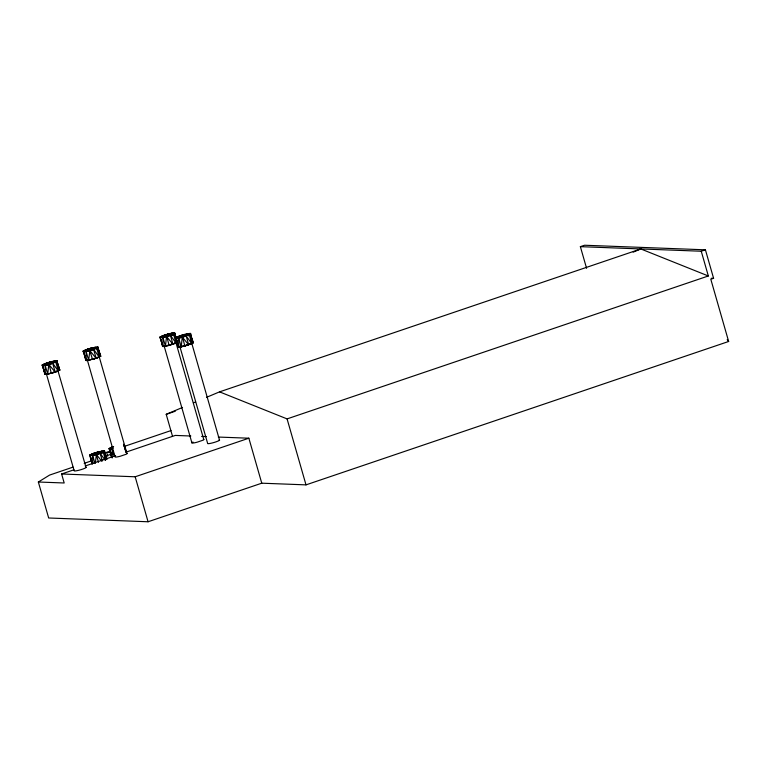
<?xml version="1.0" encoding="UTF-8"?>
<svg xmlns="http://www.w3.org/2000/svg" width="767" height="767" viewBox="0 0 767 767"><rect width="100%" height="100%" fill="white"/><g stroke="black" fill="none" stroke-linecap="round" stroke-linejoin="round"><path stroke-width="1.15" d="M46.634 365.245L46.739 362.983L56.662 360.73L59.778 370.097L55.224 372.206L45.311 374.449L42.185 365.082L46.739 362.983L47.391 365.236M87.572 351.353L87.687 349.09L97.601 346.837L100.726 356.214L96.163 358.314L86.249 360.567L83.124 351.19L87.687 349.09L88.33 351.344M94.111 455.339L94.226 453.076L104.139 450.823L106.939 459.069L104.139 450.823L98.099 451.907L99.48 453.728M164.378 337.336L164.493 335.074L174.406 332.82L177.532 342.187L169.095 345.457L163.055 346.54L159.939 337.173L164.493 335.074L165.135 337.317M180.13 337.931L180.245 335.668L190.158 333.415L193.284 342.782L184.847 346.051L178.807 347.135L175.681 337.768L180.245 335.668L180.887 337.911M95.319 463.191L96.441 454.198L92.615 455.291L89.672 455.176L94.226 453.076L94.868 455.32M92.203 350.174L91.561 347.921L98.138 347.211L99.25 357.115L88.656 360.298L89.902 350.222L86.077 351.305L83.124 351.19L91.561 347.921L92.941 349.742M50.334 364.076L50.622 361.813L42.185 365.082L45.311 374.449L47.544 373.989M91.273 350.183L91.561 347.921L84.6 350.289M97.812 454.169L98.099 451.907L89.672 455.176L92.251 464.169L90.209 455.55L91.225 454.764L89.672 455.176M168.078 336.157L168.366 333.904L159.939 337.173L163.055 346.54L176.065 343.089L174.953 333.194L173.4 333.607L174.406 332.82L175.796 336.981M183.831 336.761L184.118 334.498L175.681 337.768L178.807 347.135L191.808 343.693L190.705 333.789L189.152 334.201L190.158 333.415L193.284 342.782L184.847 346.051L182.46 336.79L176.228 338.142L178.27 346.77L182.162 346.444L181.213 346.876L178.634 337.883L179.583 337.442L175.681 337.768M92.481 359.215L89.71 350.481L98.138 347.211L95.424 348.343L96.671 348.122L99.25 357.115L92.289 359.483L100.726 356.214L97.946 347.882L99.854 354.709M44.17 364.967L42.731 365.456L46.078 364.756L45.138 365.197L45.311 374.449L46.749 373.96L44.764 374.085L42.731 365.456L43.738 364.67L42.185 365.082M85.214 355.792L85.712 360.193L83.67 351.564L84.677 350.778L83.124 351.19M104.139 450.823L103.123 451.61L104.676 451.197L105.664 459.999M111.148 448.446L109.71 448.935L113.056 448.244L112.116 448.676L112.289 457.928L109.71 448.935L110.716 448.149L109.163 448.561L111.742 457.563L109.163 448.561L112.691 446.864M162.144 342.868L162.518 346.166L160.476 337.547L161.492 336.761L159.939 337.173M586.582 268.306L580.37 246.658L584.55 245.239L705.419 249.821L713.588 278.306L710.808 279.255L728.65 341.478L306.004 484.869L261.758 483.191L148.069 521.761L48.666 517.993L38.35 482.012L49.587 475.08L73.028 467.132M53.306 361.43L56.662 360.73L59.778 370.097L47.717 374.191L45.138 365.197L42.731 365.456M94.245 347.537L95.194 347.106L96.297 349.043M171.06 333.511L174.406 332.82L175.701 337.317M186.803 334.115L190.158 333.415L192.421 341.286M100.784 451.523L101.733 451.082L102.375 453.335M172.517 436.318L166.209 414.314L182.536 407.44M193.428 402.857L195.604 401.937M206.486 397.354L219.554 391.86L640.809 248.949L708.334 275.976L701.249 251.231L580.37 246.658M633.187 252.151L639.716 249.4M161.923 337.058L160.476 337.547L166.707 336.195L169.095 345.457L176.621 342.561M53.527 372.58L51.351 373.366L48.954 364.104L45.138 365.197L52.645 363.203L57.199 361.104L58.311 371.007L47.717 374.191L48.772 364.373L55.732 362.005L58.311 371.007L54.61 372.177M88.483 360.097L86.249 360.567L83.67 351.564L85.108 351.075M87.687 360.078L86.249 360.567L86.077 351.305L87.026 350.874L83.67 351.564M176.228 338.142L177.676 337.653M163.055 346.54L162.882 337.288L170.389 335.294L176.065 343.089L165.461 346.281L162.882 337.288L163.831 336.847L160.476 337.547M166.209 414.314L175.269 411.237M110.18 450.584L109.163 448.561L113.621 446.643M92.471 463.421L90.209 455.55L91.656 455.061M107.696 456.154L106.623 452.405L110.007 451.255M124.685 446.279L170.993 430.575M701.249 251.231L705.419 249.821M84.188 463.345L91.992 460.689M105.386 456.154L112.087 453.882M38.35 482.012L64.188 482.989L61.609 473.987L73.987 469.788M85.242 465.972L115.635 455.656M125.769 452.223L175.298 435.416L190.83 436.011M219.554 391.86L287.079 418.897L708.334 275.976M61.609 473.987L135.174 476.777L248.863 438.206L261.758 483.191M43.661 364.181L50.622 361.813L52.003 363.635M161.406 336.262L168.366 333.904L169.747 335.716M177.158 336.866L184.118 334.498L185.499 336.32M110.63 447.66L113.411 446.777M91.139 454.275L98.099 451.907L98.742 454.16M54.246 360.989L50.622 361.813L51.264 364.066M173.112 335.016L172 333.079L168.366 333.904L169.018 336.147M219.544 440.21L191.731 343.194L190.561 343.913L191.808 343.693L186.141 335.888L188.72 344.891L182.268 337.058L189.228 334.69L182.268 337.058L181.213 346.876L191.808 343.693L189.228 334.69L187.982 334.92L190.705 333.789L186.141 335.888L178.634 337.883L178.807 347.135L180.255 346.646L178.27 346.77L177.896 343.463M89.605 359.867L91.522 359.435M90.209 455.55L93.564 454.85L92.615 455.291L92.769 463.393M174.809 343.319L176.065 343.089M98.003 357.336L99.25 357.115L93.584 349.311L86.077 351.305L88.656 360.298M164.502 346.051L166.41 345.85L165.461 346.281L166.516 336.464L174.953 333.194L172.23 334.326L173.486 334.096L203.792 439.616M109.71 448.935L112.116 448.676L114.369 456.547M711.23 278.296L713.588 278.306M201.587 436.413L206.371 436.596M218.327 437.056L248.863 438.206M106.623 452.405L111.023 452.578M192.738 342.408L193.284 342.782M100.18 355.84L100.726 356.214L99.164 356.626L126.986 453.642M123.631 444.208L126.43 452.453M57.793 370.221L86.048 467.525M101.982 461.427L96.249 454.467L92.615 455.291L94.878 463.163M727.212 339.589L728.65 341.478M105.165 460.229L100.122 453.297L96.249 454.467L98.502 462.338M123.976 445.253L126.411 452.54M287.079 418.897L306.004 484.869M188.394 335.927L187.752 333.674L184.118 334.498L184.77 336.751M179.823 346.358L207.636 443.374A6.232 0.786 -16 0 0 209.976 443.46A6.232 0.786 -16 0 0 215.93 441.878L218.384 440.929A6.232 0.786 -16 0 0 219.113 439.922M172 333.079L172.642 335.332M164.071 345.754L191.884 442.77M135.174 476.777L148.069 521.761M123.957 445.339L125.567 450.958M87.265 359.781L115.079 456.796A6.232 0.786 -16 0 0 120.294 456.231L125.826 454.361A6.232 0.786 -16 0 0 126.555 453.345M104.782 453.076L106.392 458.695M105.472 459.979L103.209 452.099L104.676 451.197L100.122 453.297L102.059 460.047M46.317 373.673L74.14 470.689A6.232 0.786 -16 0 0 80.928 469.682A6.232 0.786 -16 0 0 85.616 467.237M44.524 371.88L44.764 374.085M203.36 439.318A6.232 0.786 -16 0 1 202.632 440.335L197.109 442.204A6.232 0.786 -16 0 1 192.316 443.067A6.232 0.786 -16 0 1 193.054 442.051M56.662 360.73L55.646 361.516L57.199 361.104L54.486 362.235L55.732 362.005L48.772 364.373L55.224 372.206L52.645 363.203L58.311 371.007L57.065 371.228L59.778 370.097L56.662 360.73M96.671 348.122L93.584 349.311L96.163 358.314L89.71 350.481L96.671 348.122M173.486 334.096L170.389 335.294L172.978 344.287L166.516 336.464L173.486 334.096M99.509 453.278L96.249 454.467L103.209 452.099L99.509 453.278"/></g></svg>
